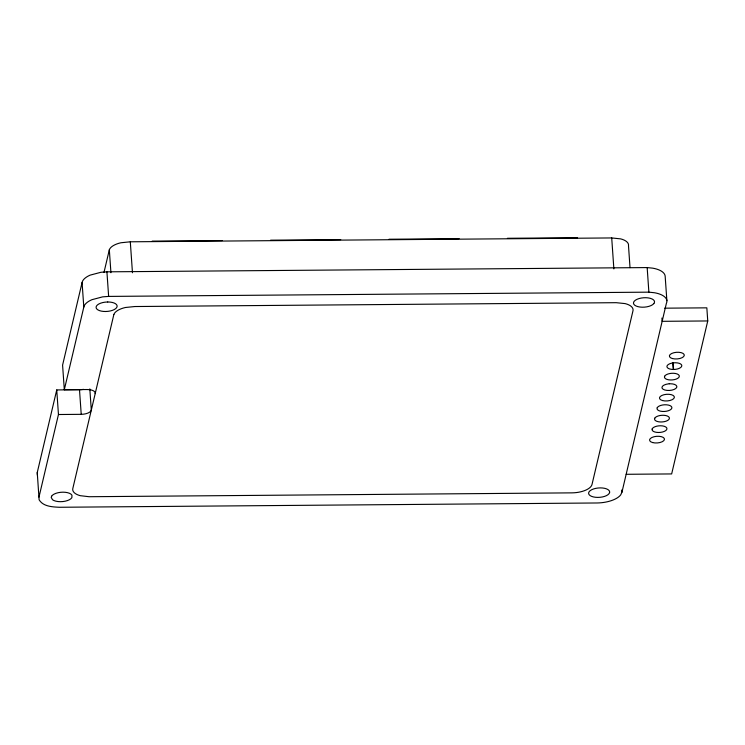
<?xml version="1.0" encoding="UTF-8"?>
<svg xmlns="http://www.w3.org/2000/svg" width="745" height="745" viewBox="0 0 745 745"><rect width="100%" height="100%" fill="white"/><g stroke="black" fill="none" stroke-linecap="round" stroke-linejoin="round"><path stroke-width="1.12" d="M83.44 389.337A9.182 4.098 -4 0 1 79.501 389.756L56.741 389.933L37.25 472.535L39.113 499.783C43.136 506.553 52.262 506.917 59.302 507.271L597.229 502.977A22.946 10.234 -4 0 0 620.678 494.904L621.945 492.221L666.375 303.392A22.946 10.234 -4 0 0 654.501 292.748L648.876 292.161L108.64 296.408L102.661 296.855L91.914 299.695A22.946 10.234 -4 0 0 83.803 307.108L64.312 389.71L87.072 389.533A9.182 4.098 -4 0 1 95.202 393.593M666.877 300.691L665.155 276.106A22.946 10.234 -4 0 0 652.788 268.172L647.163 267.576L106.917 271.832L100.948 272.279L90.192 275.119A22.946 10.234 -4 0 0 82.08 282.532L62.589 365.125L64.312 389.71M38.973 497.111L58.455 414.518L56.741 389.933M104.002 272.372L109.329 249.78A18.355 8.195 -4 0 1 120.876 242.768L130.3 241.799L611.71 237.944L620.641 238.875A18.355 8.195 -4 0 1 628.501 245.85L630.019 267.641M664.661 308.179L706.837 307.843L707.75 320.955L671.655 473.932L626.163 474.295M673.257 369.473L675.203 369.38A7.459 3.325 -4 0 0 681.815 365.758A7.459 3.325 -4 0 0 675.473 362.759L673.536 362.852A7.459 3.325 -4 0 0 667.008 366.028L666.971 366.903A7.459 3.325 -4 0 0 673.257 369.473L672.8 362.917M152.194 241.119L222.327 240.56M270.603 240.179L340.735 239.62M389.002 239.238L459.144 238.67M507.41 238.288L577.552 237.73M707.75 320.955L662.156 321.319L661.933 318.041M58.455 414.518L81.224 414.332A9.182 4.098 -4 0 0 91.3 410.132L89.819 388.899M673.117 362.908L673.573 369.464M647.163 267.576L648.876 292.161M611.71 237.944L613.871 268.917M621.786 489.986L621.945 492.221M130.3 241.799L132.47 272.772M109.329 249.78L110.931 272.726M106.917 271.832L108.64 296.408M82.08 282.532L83.803 307.108M79.501 389.756L81.224 414.332M37.25 472.535L37.399 475.198M652.154 428.98L652.089 429.856A7.459 3.325 -4 0 0 658.263 432.482L660.21 432.407A7.459 3.325 -4 0 0 666.943 428.831A7.459 3.325 -4 0 0 660.74 425.767L658.794 425.851A7.459 3.325 -4 0 0 652.154 428.98M664.642 376.253L664.447 377.128A7.459 3.325 -4 0 0 670.165 379.959L672.102 379.941A7.459 3.325 -4 0 0 679.291 376.542A7.459 3.325 -4 0 0 673.61 373.273L671.673 373.301A7.459 3.325 -4 0 0 664.642 376.253M113.855 314.511L72.796 488.59A18.355 8.195 -4 0 0 80.218 495.676L89.065 496.719L571.843 492.864A18.355 8.195 -4 0 0 592.014 484.446L633.027 310.581A18.355 8.195 -4 0 0 625.167 303.606L616.236 302.684L134.836 306.53L125.402 307.499A18.355 8.195 -4 0 0 113.855 314.511M654.771 418.187L654.529 419.062A7.459 3.325 -4 0 0 660.098 421.959L662.026 421.959A7.459 3.325 -4 0 0 669.364 418.625A7.459 3.325 -4 0 0 663.86 415.291L661.933 415.291A7.459 3.325 -4 0 0 654.771 418.187M657.258 407.664L657.006 408.549A7.459 3.325 -4 0 0 662.538 411.454L664.466 411.454A7.459 3.325 -4 0 0 671.841 408.139A7.459 3.325 -4 0 0 666.375 404.796L664.447 404.786A7.459 3.325 -4 0 0 657.258 407.664M51.619 496.198L51.209 497.436L52.523 499.737A10.551 4.712 -4 0 0 62.925 501.553A10.551 4.712 -4 0 0 71.865 497.669L71.967 495.22L70.961 494.131A10.551 4.712 -4 0 0 60.55 492.315A10.551 4.712 -4 0 0 51.619 496.198M609.606 492.566L608.954 493.795A10.551 4.712 -4 0 1 591.539 496.347A10.551 4.712 -4 0 1 595.721 488.375A10.551 4.712 -4 0 1 609.606 492.566M653.831 303.606L652.508 304.761A10.551 4.712 -4 0 1 637.794 306.614A10.551 4.712 -4 0 1 635.494 300.151A10.551 4.712 -4 0 1 650.208 298.298L652.201 299.034A10.551 4.712 -4 0 1 653.831 303.606M669.271 383.768L668.395 383.871A7.459 3.325 -4 0 0 663.152 389.281A7.459 3.325 -4 0 0 675.715 388.545A7.459 3.325 -4 0 0 670.342 383.759L669.271 383.768M107.736 301.986L104.98 302.172A10.551 4.712 -4 0 0 97.865 309.864A10.551 4.712 -4 0 0 115.633 308.672A10.551 4.712 -4 0 0 107.736 301.986M672.437 358.55A7.459 3.325 -4 0 0 684.245 355.561A7.459 3.325 -4 0 0 673.843 352.73A7.459 3.325 -4 0 0 672.437 358.55M662.547 400.559A7.459 3.325 -4 0 0 674.337 397.56A7.459 3.325 -4 0 0 663.916 394.738A7.459 3.325 -4 0 0 662.547 400.559M652.639 442.567A7.459 3.325 -4 0 0 664.428 439.569A7.459 3.325 -4 0 0 654.008 436.747A7.459 3.325 -4 0 0 652.639 442.567"/></g></svg>
